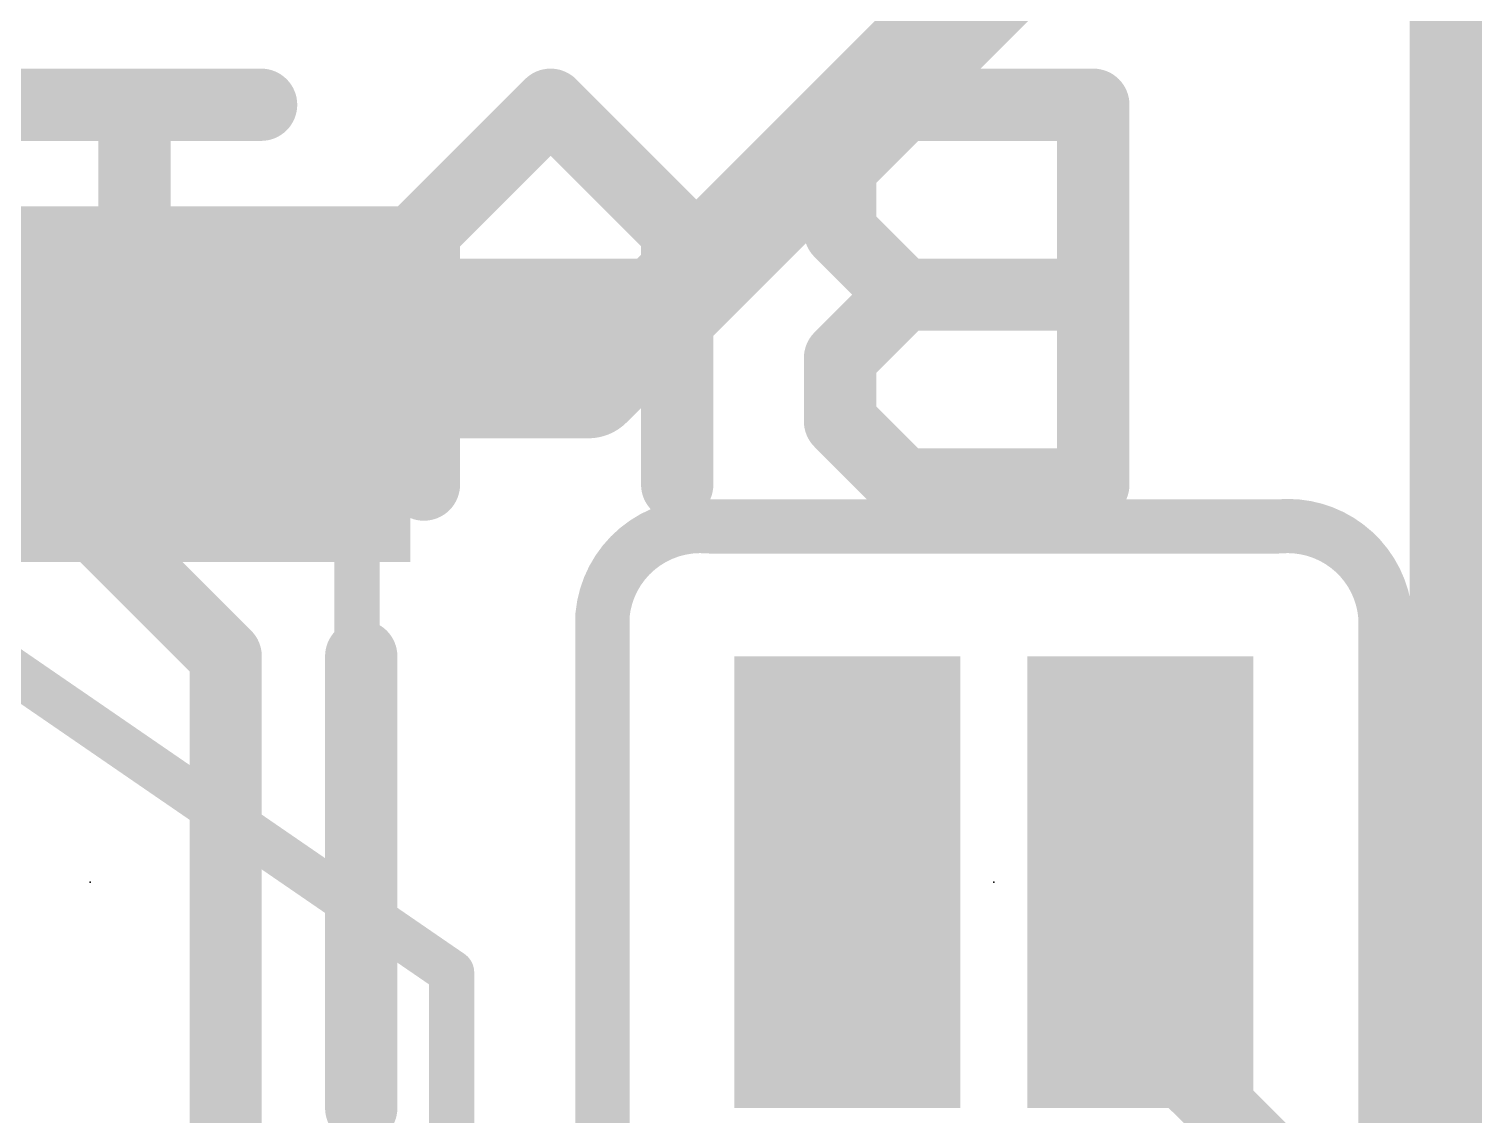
# Model space of a CAD drawing. Extents: x -20 to 87, y -16 to 68.
# Drawn here: x 16.338 to 20.422, y 50.146 to 53.198 of the extents above; entities that cross this region are included whole.
import ezdxf

# ---------------------------------------------------------------- set-up
doc = ezdxf.new("R2010")
doc.units = 0
for name, color, linetype in [('1', 12, 'CONTINUOUS'), ('16', 132, 'CONTINUOUS'), ('21', 41, 'CONTINUOUS'), ('22', 40, 'CONTINUOUS'), ('23', 53, 'CONTINUOUS'), ('51', 53, 'CONTINUOUS')]:
    doc.layers.add(name, color=color, linetype=linetype)

# ---------------------------------------------------------------- blocks, each defined once
blk = doc.blocks.new('RECT')
blk.add_solid([(-0.5, -0.5), (0.5, -0.5), (-0.5, 0.5), (0.5, 0.5)])

msp = doc.modelspace()

# ---------------------------------------------------------------- linework, layer by layer
at = {"layer": '1'}
for points, const_width in [([(19.05, 53.34), (19.05, 54.61)], 0.3048), ([(17.91, 52.2), (19.05, 53.34)], 0.3048), ([(13.97, 52.2), (16.51, 52.2)], 0.3048), ([(16.51, 52.2), (17.91, 52.2)], 0.3048), ([(19.4619, 50.8), (19.4619, 50.3881)], 0.2032), ([(19.4619, 50.3881), (20.32, 49.53)], 0.2032)]:
    msp.add_lwpolyline(points, dxfattribs=dict(at, const_width=const_width))
for points, const_width in [([(18.9738, 53.34, 1), (19.1262, 53.34)], 0.1524), ([(16.51, 52.2762, 1), (16.51, 52.1238)], 0.1524), ([(16.51, 52.1238, 1), (16.51, 52.2762)], 0.1524), ([(17.91, 52.1238, 1), (17.91, 52.2762)], 0.1524), ([(17.8561, 52.2539, 1), (17.9639, 52.1461)], 0.1524), ([(19.5127, 50.8, 1), (19.4111, 50.8)], 0.1016), ([(19.4978, 50.424, 1), (19.426, 50.3522)], 0.1016), ([(19.4111, 50.3881, 1), (19.5127, 50.3881)], 0.1016)]:
    msp.add_lwpolyline(points, format="xyb", dxfattribs=dict(at, const_width=const_width))
at = {"layer": '16', "const_width": 0.2032}
for points in [[(20.32, 33.02), (20.32, 57.15)], [(16.891, 51.435), (15.24, 53.086)], [(16.891, 51.435), (16.891, 34.29)]]:
    msp.add_lwpolyline(points, dxfattribs=at)
at = {"layer": '16', "const_width": 0.1016}
for points in [[(16.9418, 51.435, 1), (16.8402, 51.435)], [(16.8551, 51.3991, 1), (16.9269, 51.4709)]]:
    msp.add_lwpolyline(points, format="xyb", dxfattribs=at)
at = {"layer": '21'}
for points, const_width in [([(18.25, 51.8, 0.4142), (17.95, 51.55)], 0.1524), ([(18.25, 51.8381, 1), (18.25, 51.7619)], 0.0762), ([(18.2466, 51.7621, 1), (18.2534, 51.8379)], 0.0762), ([(20.15, 51.55, 0.4148), (19.85, 51.8)], 0.1524), ([(19.8465, 51.8379, 1), (19.8535, 51.7621)], 0.0762), ([(19.85, 51.7619, 1), (19.85, 51.8381)], 0.0762), ([(17.9881, 51.55, 1), (17.9119, 51.55)], 0.0762), ([(20.1881, 51.55, 1), (20.1119, 51.55)], 0.0762), ([(17.9121, 51.5534, 1), (17.9879, 51.5466)], 0.0762), ([(20.1121, 51.5466, 1), (20.1879, 51.5534)], 0.0762), ([(17.3228, 51.435, 1), (17.2212, 51.435)], 0.1016), ([(17.2212, 50.165, 1), (17.3228, 50.165)], 0.1016)]:
    msp.add_lwpolyline(points, format="xyb", dxfattribs=dict(at, const_width=const_width))
for points, const_width in [([(18.25, 51.8), (19.85, 51.8)], 0.1524), ([(17.95, 51.55), (17.95, 50.05)], 0.1524), ([(20.15, 51.55), (20.15, 50.05)], 0.1524), ([(17.272, 51.435), (17.272, 50.165)], 0.2032)]:
    msp.add_lwpolyline(points, dxfattribs=dict(at, const_width=const_width))
at = {"layer": '22', "const_width": 0.2032}
for points in [[(16.9906, 52.9853), (16.2788, 52.9853)], [(16.6347, 51.9176), (16.6347, 52.9853)], [(17.8041, 52.9853), (17.4482, 52.6294)], [(18.16, 52.6294), (17.8041, 52.9853)], [(18.7955, 52.9853), (18.6176, 52.8074)], [(19.3294, 52.9853), (18.7955, 52.9853)], [(19.3294, 51.9176), (19.3294, 52.9853)], [(18.6176, 52.8074), (18.6176, 52.6294)], [(17.4482, 52.6294), (17.4482, 51.9176)], [(18.16, 51.9176), (18.16, 52.6294)], [(18.6176, 52.6294), (18.7955, 52.4515)], [(18.16, 52.4515), (17.4482, 52.4515)], [(18.7955, 52.4515), (18.6176, 52.2735)], [(19.3294, 52.4515), (18.7955, 52.4515)], [(18.6176, 52.2735), (18.6176, 52.0956)], [(18.6176, 52.0956), (18.7955, 51.9176)], [(18.7955, 51.9176), (19.3294, 51.9176)]]:
    msp.add_lwpolyline(points, dxfattribs=at)
at = {"layer": '22', "const_width": 0.1016}
for points in [[(16.6855, 52.9853, 1), (16.5839, 52.9853)], [(16.9906, 52.9345, 1), (16.9906, 53.0361)], [(17.84, 53.0212, 1), (17.7682, 52.9494)], [(17.84, 52.9494, 1), (17.7682, 53.0212)], [(18.7955, 53.0361, 1), (18.7955, 52.9345)], [(18.8315, 52.9494, 1), (18.7596, 53.0212)], [(19.3802, 52.9853, 1), (19.2786, 52.9853)], [(19.3294, 52.9345, 1), (19.3294, 53.0361)], [(18.6684, 52.8074, 1), (18.5668, 52.8074)], [(18.5817, 52.8433, 1), (18.6535, 52.7714)], [(17.499, 52.6294, 1), (17.3974, 52.6294)], [(17.4123, 52.6653, 1), (17.4841, 52.5935)], [(18.2108, 52.6294, 1), (18.1092, 52.6294)], [(18.1241, 52.5935, 1), (18.1959, 52.6653)], [(18.6535, 52.6653, 1), (18.5817, 52.5935)], [(18.5668, 52.6294, 1), (18.6684, 52.6294)], [(17.4482, 52.5023, 1), (17.4482, 52.4007)], [(18.16, 52.4007, 1), (18.16, 52.5023)], [(18.7955, 52.5023, 1), (18.7955, 52.4007)], [(18.8315, 52.4155, 1), (18.7596, 52.4874)], [(19.3294, 52.4007, 1), (19.3294, 52.5023)], [(18.7596, 52.4155, 1), (18.8315, 52.4874)], [(18.6684, 52.2735, 1), (18.5668, 52.2735)], [(18.5817, 52.3094, 1), (18.6535, 52.2376)], [(18.6535, 52.1315, 1), (18.5817, 52.0596)], [(18.5668, 52.0956, 1), (18.6684, 52.0956)], [(18.7955, 51.9684, 1), (18.7955, 51.8668)], [(19.3294, 51.8668, 1), (19.3294, 51.9684)], [(18.7596, 51.8817, 1), (18.8315, 51.9535)], [(16.5839, 51.9176, 1), (16.6855, 51.9176)], [(17.3974, 51.9176, 1), (17.499, 51.9176)], [(18.1092, 51.9176, 1), (18.2108, 51.9176)], [(19.2786, 51.9176, 1), (19.3802, 51.9176)]]:
    msp.add_lwpolyline(points, format="xyb", dxfattribs=at)
at = {"layer": '23'}
for p in [(16.51, 50.8), (19.05, 50.8)]:
    msp.add_point(p, dxfattribs=at)
at = {"layer": '51', "const_width": 0.127}
for points in [[(15.76, 52.3), (17.26, 52.3)], [(17.26, 52.3), (17.26, 49.3)], [(15.494, 51.943), (17.526, 50.546)], [(17.526, 50.546), (17.526, 49.657)]]:
    msp.add_lwpolyline(points, dxfattribs=at)
at = {"layer": '51', "const_width": 0.0635}
for points in [[(17.2918, 52.3, 1), (17.2283, 52.3)], [(17.26, 52.2683, 1), (17.26, 52.3318)], [(17.5577, 50.546, 1), (17.4943, 50.546)], [(17.508, 50.5198, 1), (17.544, 50.5722)]]:
    msp.add_lwpolyline(points, format="xyb", dxfattribs=at)

# ---------------------------------------------------------------- block references
at = {"layer": '1', "yscale": 1.8, "rotation": 270}
msp.add_blockref('RECT', (16.51, 52.2), dxfattribs=at)
at = {"layer": '1', "xscale": 0.635, "yscale": 1.27, "rotation": 180}
for p in [(18.6381, 50.8), (19.4619, 50.8)]:
    msp.add_blockref('RECT', p, dxfattribs=at)

doc.saveas('drawing.dxf')
